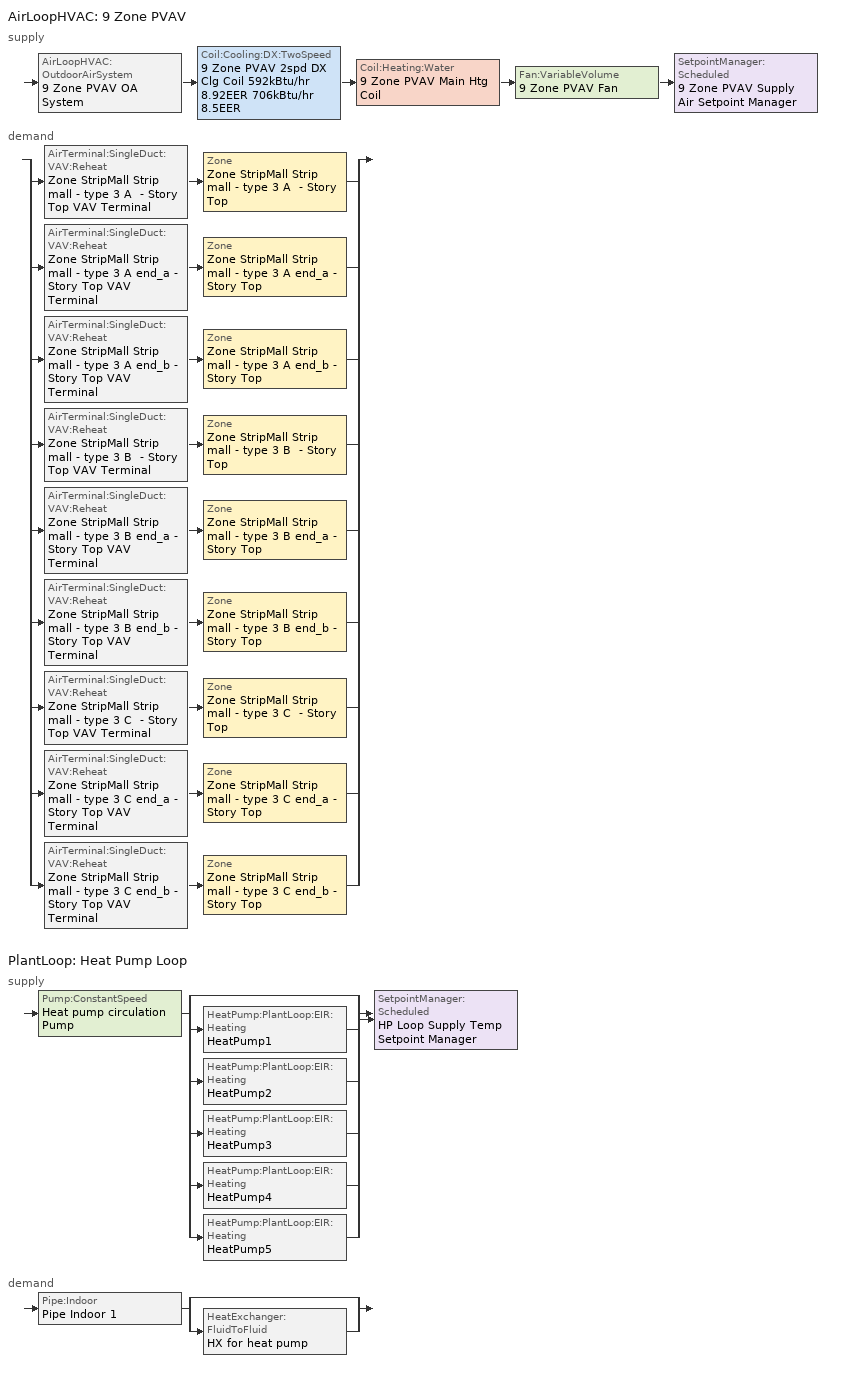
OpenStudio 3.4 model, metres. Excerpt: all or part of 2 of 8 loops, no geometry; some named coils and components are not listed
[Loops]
AirLoopHVAC '9 Zone PVAV'
 supply: AirLoopHVAC:OutdoorAirSystem '9 Zone PVAV OA System' > Coil:Cooling:DX:TwoSpeed '9 Zone PVAV 2spd DX Clg Coil 592kBtu/hr 8.92EER 706kBtu/hr 8.5EER' > Coil:Heating:Water '9 Zone PVAV Main Htg Coil' > Fan:VariableVolume '9 Zone PVAV Fan' > SetpointManager:Scheduled '9 Zone PVAV Supply Air Setpoint Manager'
 demand: split
  | AirTerminal:SingleDuct:VAV:Reheat 'Zone StripMall Strip mall - type 3 A  - Story Top VAV Terminal' > Zone 'Zone StripMall Strip mall - type 3 A  - Story Top'
  | AirTerminal:SingleDuct:VAV:Reheat 'Zone StripMall Strip mall - type 3 A end_a - Story Top VAV Terminal' > Zone 'Zone StripMall Strip mall - type 3 A end_a - Story Top'
  | AirTerminal:SingleDuct:VAV:Reheat 'Zone StripMall Strip mall - type 3 A end_b - Story Top VAV Terminal' > Zone 'Zone StripMall Strip mall - type 3 A end_b - Story Top'
  | AirTerminal:SingleDuct:VAV:Reheat 'Zone StripMall Strip mall - type 3 B  - Story Top VAV Terminal' > Zone 'Zone StripMall Strip mall - type 3 B  - Story Top'
  | AirTerminal:SingleDuct:VAV:Reheat 'Zone StripMall Strip mall - type 3 B end_a - Story Top VAV Terminal' > Zone 'Zone StripMall Strip mall - type 3 B end_a - Story Top'
  | AirTerminal:SingleDuct:VAV:Reheat 'Zone StripMall Strip mall - type 3 B end_b - Story Top VAV Terminal' > Zone 'Zone StripMall Strip mall - type 3 B end_b - Story Top'
  | AirTerminal:SingleDuct:VAV:Reheat 'Zone StripMall Strip mall - type 3 C  - Story Top VAV Terminal' > Zone 'Zone StripMall Strip mall - type 3 C  - Story Top'
  | AirTerminal:SingleDuct:VAV:Reheat 'Zone StripMall Strip mall - type 3 C end_a - Story Top VAV Terminal' > Zone 'Zone StripMall Strip mall - type 3 C end_a - Story Top'
  | AirTerminal:SingleDuct:VAV:Reheat 'Zone StripMall Strip mall - type 3 C end_b - Story Top VAV Terminal' > Zone 'Zone StripMall Strip mall - type 3 C end_b - Story Top'
PlantLoop 'Heat Pump Loop'
 supply: Pump:ConstantSpeed 'Heat pump circulation Pump' > split
  | bypass
  | HeatPump:PlantLoop:EIR:Heating 'HeatPump1'
  | HeatPump:PlantLoop:EIR:Heating 'HeatPump2'
  | HeatPump:PlantLoop:EIR:Heating 'HeatPump3'
  | HeatPump:PlantLoop:EIR:Heating 'HeatPump4'
  | HeatPump:PlantLoop:EIR:Heating 'HeatPump5'
  join > SetpointManager:Scheduled 'HP Loop Supply Temp Setpoint Manager'
 demand: Pipe:Indoor 'Pipe Indoor 1' > split
  | bypass
  | HeatExchanger:FluidToFluid 'HX for heat pump'
[Construction]
Copper pipe 0.75in type L with 0.5in fiberglass batt: Fiberglass batt 0.5in, Copper pipe 0.75in type L 3
[Material] Roughness=Smooth
Name | Thickness {m} | Conductivity {W/m-K} | Density {kg/m3} | Specific Heat {J/kg-K} | Thermal Absorptance | Solar Absorptance | Visible Absorptance
Copper pipe 0.75in type L 3 | 0.001143 | 386 | 8906.27 | 385.1856 | 0.9 | 0.7 | 0.7
Fiberglass batt 0.5in | 0.0127 | 0.0663448 | 11.2129 | 837.36
[Sizing:Zone] Zone Cooling Design Supply Air Temperature Input Method=SupplyAirTemperature; Zone Cooling Design Supply Air Temperature {C}=12.7778; Zone Cooling Design Supply Air Temperature Difference {deltaC}=11.11; Zone Heating Design Supply Air Temperature Input Method=SupplyAirTemperature; Zone Heating Design Supply Air Temperature {C}=50; Zone Heating Design Supply Air Temperature Difference {deltaC}=11.11; Zone Cooling Design Supply Air Humidity Ratio {kg-H2O/kg-air}=0.0085; Zone Heating Design Supply Air Humidity Ratio {kg-H2O/kg-air}=0.008; Cooling Design Air Flow Method=DesignDay; Heating Design Air Flow Method=DesignDay; Account for Dedicated Outdoor Air System=No; Dedicated Outdoor Air System Control Strategy=NeutralSupplyAir; Dedicated Outdoor Air Low Setpoint Temperature for Design {C}=autosize; Dedicated Outdoor Air High Setpoint Temperature for Design {C}=autosize; Design Minimum Zone Ventilation Efficiency=0.6
Zone StripMall Strip mall - type 3 A end_a - Story Top; Zone StripMall Strip mall - type 3 B end_a - Story Top; Zone StripMall Strip mall - type 3 C end_a - Story Top; Zone StripMall Strip mall - type 3 A  - Story Top; Zone StripMall Strip mall - type 3 B  - Story Top; Zone StripMall Strip mall - type 3 C  - Story Top; Zone StripMall Strip mall - type 3 A end_b - Story Top; Zone StripMall Strip mall - type 3 B end_b - Story Top; Zone StripMall Strip mall - type 3 C end_b - Story Top
[Zone equipment]
Zone StripMall Strip mall - type 3 A end_a - Story Top: Zone StripMall Strip mall - type 3 A end_a - Story Top VAV Terminal
Zone StripMall Strip mall - type 3 B end_a - Story Top: Zone StripMall Strip mall - type 3 B end_a - Story Top VAV Terminal
Zone StripMall Strip mall - type 3 C end_a - Story Top: Zone StripMall Strip mall - type 3 C end_a - Story Top VAV Terminal
Zone StripMall Strip mall - type 3 A  - Story Top: Zone StripMall Strip mall - type 3 A  - Story Top VAV Terminal
Zone StripMall Strip mall - type 3 B  - Story Top: Zone StripMall Strip mall - type 3 B  - Story Top VAV Terminal
Zone StripMall Strip mall - type 3 C  - Story Top: Zone StripMall Strip mall - type 3 C  - Story Top VAV Terminal
Zone StripMall Strip mall - type 3 A end_b - Story Top: Zone StripMall Strip mall - type 3 A end_b - Story Top VAV Terminal
Zone StripMall Strip mall - type 3 B end_b - Story Top: Zone StripMall Strip mall - type 3 B end_b - Story Top VAV Terminal
Zone StripMall Strip mall - type 3 C end_b - Story Top: Zone StripMall Strip mall - type 3 C end_b - Story Top VAV Terminal
[PlantLoop]
Heat Pump Loop: Glycol Concentration=0; Maximum Loop Temperature {C}=100; Minimum Loop Temperature {C}=10; Plant Loop Volume {m3}=Autocalculate; Load Distribution Scheme=SequentialLoad
[Sizing:Plant]
Heat Pump Loop: Loop Type=Heating; Design Loop Exit Temperature {C}=60; Loop Design Temperature Difference {deltaC}=11; Sizing Option=NonCoincident; Zone Timesteps in Averaging Window=1; Coincident Sizing Factor Mode=None
[SetpointManager:Scheduled] Control Variable=Temperature
Name | Schedule | Setpoint Node or NodeList
9 Zone PVAV Supply Air Setpoint Manager | Supply Air Temp - 55.0F | 9 Zone PVAV Supply Outlet Node
HP Loop Supply Temp Setpoint Manager | HP Loop Supply Temp Schedule
[Pipe:Indoor]
Pipe Indoor 1: Construction=Copper pipe 0.75in type L with 0.5in fiberglass batt; Environment Type=Schedule; Ambient Temperature Schedule=HP Pipe Ambient Schedule; Ambient Air Velocity Schedule=HP Piping Air Velocity Schedule; Pipe Inside Diameter {m}=0.05; Pipe Length {m}=100
[AirLoopHVAC]
9 Zone PVAV: Availability Schedule=9 Zone PVAV_constant_night_fan_schedule; Design Supply Air Flow Rate {m3/s}=11.8418; Design Return Air Flow Fraction of Supply Air Flow=1
[Sizing:System]
9 Zone PVAV: Type of Load to Size On=Sensible; Design Outdoor Air Flow Rate {m3/s}=11.8418; Central Heating Maximum System Air Flow Ratio=0.3; Preheat Design Temperature {C}=7.22222; Preheat Design Humidity Ratio {kg-H2O/kg-Air}=0.008; Precool Design Temperature {C}=12.7778; Precool Design Humidity Ratio {kg-H2O/kg-Air}=0.008; Central Cooling Design Supply Air Temperature {C}=12.7778; Central Heating Design Supply Air Temperature {C}=12.7778; Sizing Option=Coincident; 100% Outdoor Air in Cooling=No; 100% Outdoor Air in Heating=No; Central Cooling Design Supply Air Humidity Ratio {kg-H2O/kg-Air}=0.0085; Central Heating Design Supply Air Humidity Ratio {kg-H2O/kg-Air}=0.008; Cooling Design Air Flow Method=DesignDay; Heating Design Air Flow Method=DesignDay; System Outdoor Air Method=ZoneSum; Zone Maximum Outdoor Air Fraction=1; Cooling Supply Air Flow Rate Per Floor Area {m3/s-m2}=0.00996765; Cooling Fraction of Autosized Cooling Supply Air Flow Rate=1; Cooling Supply Air Flow Rate Per Unit Cooling Capacity {m3/s-W}=3.94755e-05; Heating Supply Air Flow Rate Per Floor Area {m3/s-m2}=0.00996765; Heating Fraction of Autosized Heating Supply Air Flow Rate=1; Heating Fraction of Autosized Cooling Supply Air Flow Rate=1; Heating Supply Air Flow Rate Per Unit Heating Capacity {m3/s-W}=3.15882e-05; Cooling Design Capacity Method=CoolingDesignCapacity; Cooling Design Capacity {W}=autosize; Cooling Design Capacity Per Floor Area {W/m2}=234.7; Fraction of Autosized Cooling Design Capacity=1; Heating Design Capacity Method=HeatingDesignCapacity; Heating Design Capacity {W}=autosize; Heating Design Capacity Per Floor Area {W/m2}=157; Fraction of Autosized Heating Design Capacity=1; Central Cooling Capacity Control Method=OnOff; Occupant Diversity=autosize
[Fan:VariableVolume]
9 Zone PVAV Fan: Availability Schedule=Always On Discrete; Fan Total Efficiency=0.6006; Pressure Rise {Pa}=1574.24; Maximum Flow Rate {m3/s}=11.8418; Fan Power Minimum Flow Rate Input Method=Fraction; Fan Power Minimum Flow Fraction=0.25; Fan Power Minimum Air Flow Rate {m3/s}=0; Motor Efficiency=0.924; Motor In Airstream Fraction=1; Fan Power Coefficient 1=0.189848; Fan Power Coefficient 2=0.31447; Fan Power Coefficient 3=0.495682; Fan Power Coefficient 4=0; Fan Power Coefficient 5=0
[Coil:Cooling:DX:TwoSpeed]
9 Zone PVAV 2spd DX Clg Coil 592kBtu/hr 8.92EER 706kBtu/hr 8.5EER: Availability Schedule=Always On Discrete; Rated High Speed Total Cooling Capacity {W}=217094; Rated High Speed Sensible Heat Ratio=0.800972; Rated High Speed COP {W/W}=2.96645; Rated High Speed Air Flow Rate {m3/s}=11.8418; Unit Internal Static Air Pressure {Pa}=773.3; Total Cooling Capacity Function of Temperature Curve=DOE Ref DX Clg Coil Cool-Cap-fT; Total Cooling Capacity Function of Flow Fraction Curve=DOE Ref DX Clg Coil Cool-CAP-fFlow; Energy Input Ratio Function of Temperature Curve=DOE Ref DX Clg Coil Cool-EIR-fT; Energy Input Ratio Function of Flow Fraction Curve=DOE Ref DX Clg Coil Cool-EIR-fFlow; Part Load Fraction Correlation Curve=DOE Ref DX Clg Coil Cool-PLF-fPLR; Rated Low Speed Total Cooling Capacity {W}=72357.4; Rated Low Speed Sensible Heat Ratio=0.800972; Rated Low Speed COP {W/W}=2.96645; Rated Low Speed Air Flow Rate {m3/s}=3.94687; Low Speed Total Cooling Capacity Function of Temperature Curve=DOE Ref DX Clg Coil Cool-Cap-fT; Low Speed Energy Input Ratio Function of Temperature Curve=DOE Ref DX Clg Coil Cool-EIR-fT; Condenser Type=AirCooled; Minimum Outdoor Dry-Bulb Temperature for Compressor Operation {C}=-25; High Speed Evaporative Condenser Effectiveness=0; High Speed Evaporative Condenser Air Flow Rate {m3/s}=Autosize; High Speed Evaporative Condenser Pump Rated Power Consumption {W}=Autosize; Low Speed Evaporative Condenser Effectiveness=0; Low Speed Evaporative Condenser Air Flow Rate {m3/s}=Autosize; Low Speed Evaporative Condenser Pump Rated Power Consumption {W}=Autosize; Basin Heater Capacity {W/K}=10; Basin Heater Setpoint Temperature {C}=2
[Controller:OutdoorAir]
Controller Outdoor Air 3: Minimum Outdoor Air Flow Rate {m3/s}=1.7698; Maximum Outdoor Air Flow Rate {m3/s}=11.8418; Economizer Control Type=DifferentialDryBulb; Economizer Control Action Type=ModulateFlow; Lockout Type=LockoutWithCompressor; Minimum Limit Type=FixedMinimum; Minimum Outdoor Air Schedule=9 Zone PVAV_night_ventcycle_schedule; Controller Mechanical Ventilation=9 Zone PVAV Ventilation Controller; High Humidity Control=No; Heat Recovery Bypass Control Type=BypassWhenWithinEconomizerLimits
[Controller:MechanicalVentilation]
9 Zone PVAV Ventilation Controller: Availability Schedule=Always On Discrete; System Outdoor Air Method=ZoneSum
[AirLoopHVAC:OutdoorAirSystem]
9 Zone PVAV OA System: Controller=Controller Outdoor Air 3
[AirTerminal:SingleDuct:VAV:Reheat] Availability Schedule=Always On Discrete; Zone Minimum Air Flow Input Method=Constant; Constant Minimum Air Flow Fraction=0.3; Fixed Minimum Air Flow Rate {m3/s}=0; Minimum Hot Water or Steam Flow Rate {m3/s}=0; Convergence Tolerance=0.001; Damper Heating Action=Normal; Maximum Flow Fraction During Reheat=0.3; Maximum Reheat Air Temperature {C}=50; Control For Outdoor Air=No
Name | Maximum Air Flow Rate {m3/s} | Reheat Coil | Maximum Hot Water or Steam Flow Rate {m3/s} | Maximum Flow per Zone Floor Area During Reheat {m3/s-m2}
Zone StripMall Strip mall - type 3 A  - Story Top VAV Terminal | 2.49417 | Zone StripMall Strip mall - type 3 A  - Story Top Reheat Coil | 0.000485613 | 0.00419111
Zone StripMall Strip mall - type 3 A end_a - Story Top VAV Terminal | 0.51365 | Zone StripMall Strip mall - type 3 A end_a - Story Top Reheat Coil | 0.000113856 | 0.00737185
Zone StripMall Strip mall - type 3 A end_b - Story Top VAV Terminal | 0.439029 | Zone StripMall Strip mall - type 3 A end_b - Story Top Reheat Coil | 0.000111575 | 0.00630089
Zone StripMall Strip mall - type 3 B  - Story Top VAV Terminal | 3.44056 | Zone StripMall Strip mall - type 3 B  - Story Top Reheat Coil | 0.00023662 | 0.00176776
Zone StripMall Strip mall - type 3 B end_a - Story Top VAV Terminal | 1.2344 | Zone StripMall Strip mall - type 3 B end_a - Story Top Reheat Coil | 0.000201312 | 0.00541697
Zone StripMall Strip mall - type 3 B end_b - Story Top VAV Terminal | 1.18904 | Zone StripMall Strip mall - type 3 B end_b - Story Top Reheat Coil | 0.000200915 | 0.00521789
Zone StripMall Strip mall - type 3 C  - Story Top VAV Terminal | 3.46632 | Zone StripMall Strip mall - type 3 C  - Story Top Reheat Coil | 0.000536334 | 0.00582469
Zone StripMall Strip mall - type 3 C end_a - Story Top VAV Terminal | 0.530738 | Zone StripMall Strip mall - type 3 C end_a - Story Top Reheat Coil | 0.000115197 | 0.00761709
Zone StripMall Strip mall - type 3 C end_b - Story Top VAV Terminal | 0.608905 | Zone StripMall Strip mall - type 3 C end_b - Story Top Reheat Coil | 0.00011943 | 0.00873893
[Pump:ConstantSpeed]
Heat pump circulation Pump: Rated Flow Rate {m3/s}=autosize; Rated Pump Head {Pa}=179352; Rated Power Consumption {W}=autosize; Motor Efficiency=0.9; Fraction of Motor Inefficiencies to Fluid Stream=0; Pump Control Type=Intermittent; Design Power Sizing Method=PowerPerFlowPerPressure; Design Electric Power per Unit Flow Rate {W/(m3/s)}=348701.1; Design Shaft Power per Unit Flow Rate per Unit Head {W-s/m3-Pa}=1.28205
[HeatPump:PlantLoop:EIR:Heating] Condenser Type=AirSource; Load Side Reference Flow Rate {m3/s}=Autosize; Source Side Reference Flow Rate {m3/s}=Autosize; Reference Capacity {W}=40000; Reference Coefficient of Performance {W/W}=2.253; Sizing Factor=1
Name | Capacity Modifier Function of Temperature Curve | Electric Input to Output Ratio Modifier Function of Temperature Curve | Electric Input to Output Ratio Modifier Function of Part Load Ratio Curve
HeatPump1 | HPWH-Cap-fT | HPWH-EIR-fT | HPWH-EIR-PLR
HeatPump2 | HPWH-Cap-fT 1 | HPWH-EIR-fT 1 | HPWH-EIR-PLR 1
HeatPump3 | HPWH-Cap-fT 2 | HPWH-EIR-fT 2 | HPWH-EIR-PLR 2
HeatPump4 | HPWH-Cap-fT 3 | HPWH-EIR-fT 3 | HPWH-EIR-PLR 3
HeatPump5 | HPWH-Cap-fT 4 | HPWH-EIR-fT 4 | HPWH-EIR-PLR 4
[Schedule:Ruleset]
Name | Default Day Schedule
Supply Air Temp - 55.0F | Supply Air Temp - 55.0F Default
HP Pipe Ambient Schedule | HP Pipe Ambient Schedule Default
HP Piping Air Velocity Schedule | HP Piping Air Velocity Default - 0.67mph
[Schedule:Day]
Supply Air Temp - 55.0F Default; autogen Supply Air Temp - 55.0F 0_day_sch; autogen Supply Air Temp - 55.0F 1_day_sch: Yes, 24, 0, 12.7778
HP Pipe Ambient Schedule Default: 24, 0, 21.1111
HP Piping Air Velocity Default - 0.67mph: 24, 0, 0.3
[Schedule:Rule] Schedule Ruleset=Supply Air Temp - 55.0F; Apply Sunday=Yes; Apply Monday=Yes; Apply Tuesday=Yes; Apply Wednesday=Yes; Apply Thursday=Yes; Apply Friday=Yes; Apply Saturday=Yes; Date Specification Type=SpecificDates; Specific Month 1=1; Specific Month 2=1; Specific Month 3=1; Specific Month 4=1; Specific Month 5=1; Specific Month 6=2; Specific Month 7=2; Specific Month 8=2; Specific Month 9=2; Specific Month 10=3; Specific Month 11=3; Specific Month 12=3; Specific Month 13=3; Specific Month 14=4; Specific Month 15=4; Specific Month 16=4; Specific Month 17=4; Specific Month 18=5; Specific Month 19=5; Specific Month 20=5; Specific Month 21=5; Specific Month 22=5; Specific Month 23=6; Specific Month 24=6; Specific Month 25=6; Specific Month 26=6; Specific Month 27=7; Specific Month 28=7; Specific Month 29=7; Specific Month 30=7; Specific Month 32=8; Specific Month 33=8; Specific Month 34=8; Specific Month 35=8; Specific Month 36=9; Specific Month 37=9; Specific Month 38=9; Specific Month 39=9; Specific Month 40=10; Specific Month 41=10; Specific Month 42=10; Specific Month 43=10; Specific Month 44=10; Specific Month 45=11; Specific Month 46=11; Specific Month 47=11; Specific Month 48=11; Specific Month 49=12; Specific Month 50=12; Specific Month 51=12; Specific Month 52=12
Name | Rule Order | Day Schedule | Specific Day 1 | Specific Day 2 | Specific Day 3 | Specific Day 4 | Specific Day 5 | Specific Day 6 | Specific Day 7 | Specific Day 8 | Specific Day 9 | Specific Day 10 | Specific Day 11 | Specific Day 12 | Specific Day 13 | Specific Day 14 | Specific Day 15 | Specific Day 16 | Specific Day 17 | Specific Day 18 | Specific Day 19 | Specific Day 20 | Specific Day 21 | Specific Day 22 | Specific Day 23 | Specific Day 24 | Specific Day 25 | Specific Day 26 | Specific Day 27 | Specific Day 28 | Specific Day 29 | Specific Day 30 | Specific Month 31 | Specific Day 31 | Specific Day 32 | Specific Day 33 | Specific Day 34 | Specific Day 35 | Specific Day 36 | Specific Day 37 | Specific Day 38 | Specific Day 39 | Specific Day 40 | Specific Day 41 | Specific Day 42 | Specific Day 43 | Specific Day 44 | Specific Day 45 | Specific Day 46 | Specific Day 47 | Specific Day 48 | Specific Day 49 | Specific Day 50 | Specific Day 51 | Specific Day 52
autogen Supply Air Temp - 55.0F 0 | 0 | autogen Supply Air Temp - 55.0F 0_day_sch | 2 | 9 | 16 | 23 | 30 | 6 | 13 | 20 | 27 | 6 | 13 | 20 | 27 | 3 | 10 | 17 | 24 | 1 | 8 | 15 | 22 | 29 | 5 | 12 | 19 | 26 | 3 | 10 | 17 | 24 | 7 | 31 | 7 | 14 | 21 | 28 | 4 | 11 | 18 | 25 | 2 | 9 | 16 | 23 | 30 | 6 | 13 | 20 | 27 | 4 | 11 | 18 | 25
autogen Supply Air Temp - 55.0F 1 | 1 | autogen Supply Air Temp - 55.0F 1_day_sch | 3 | 10 | 17 | 24 | 31 | 7 | 14 | 21 | 28 | 7 | 14 | 21 | 28 | 4 | 11 | 18 | 25 | 2 | 9 | 16 | 23 | 30 | 6 | 13 | 20 | 27 | 4 | 11 | 18 | 25 | 8 | 1 | 8 | 15 | 22 | 29 | 5 | 12 | 19 | 26 | 3 | 10 | 17 | 24 | 31 | 7 | 14 | 21 | 28 | 5 | 12 | 19 | 26
[Schedule:Constant]
Name | Value
Always On Discrete; 9 Zone PVAV_night_ventcycle_schedule; 9 Zone PVAV_constant_night_fan_schedule | 1
HP Loop Supply Temp Schedule | 60
[Curve:Biquadratic] Maximum Value of x=100; Maximum Value of y=100
Name | Coefficient1 Constant | Coefficient2 x | Coefficient3 x**2 | Coefficient4 y | Coefficient5 y**2 | Coefficient6 x*y | Minimum Value of x | Minimum Value of y | Minimum Curve Output | Maximum Curve Output | Input Unit Type for X | Input Unit Type for Y
DOE Ref DX Clg Coil Cool-Cap-fT | 0.971212 | -0.0152755 | 0.00144345 | -0.00039321 | -6.8364e-06 | -0.000290596 | -100 | -100
DOE Ref DX Clg Coil Cool-EIR-fT | 0.286871 | 0.0239022 | -0.000810648 | 0.0134585 | 0.000338936 | -0.000487004 | -100 | -100
HPWH-Cap-fT; HPWH-Cap-fT 1; HPWH-Cap-fT 2; HPWH-Cap-fT 3; HPWH-Cap-fT 4 | 0.883027 | -0.00165131 | 1.44e-05 | 0.0183338 | 3.63958e-05 | -2.0405e-05 | -40 | -40 | 0.05 | 10 | Temperature | Temperature
HPWH-EIR-fT; HPWH-EIR-fT 1; HPWH-EIR-fT 2; HPWH-EIR-fT 3; HPWH-EIR-fT 4 | 0.841776 | 0.00648504 | -8.68e-06 | -0.0273677 | 0.000187536 | 0.000108196 | -40 | -40 | 0.05 | 10 | Temperature | Temperature
[Curve:Cubic] Coefficient1 Constant=1; Coefficient2 x=0; Coefficient3 x**2=0; Coefficient4 x**3=0; Minimum Value of x=-100; Maximum Value of x=100
DOE Ref DX Clg Coil Cool-CAP-fFlow; DOE Ref DX Clg Coil Cool-EIR-fFlow
[Curve:Quadratic] Minimum Value of x=0; Maximum Value of x=1
Name | Coefficient1 Constant | Coefficient2 x | Coefficient3 x**2
DOE Ref DX Clg Coil Cool-PLF-fPLR | 0.909496 | 0.0986477 | -0.00819488
HPWH-EIR-PLR; HPWH-EIR-PLR 1; HPWH-EIR-PLR 2; HPWH-EIR-PLR 3; HPWH-EIR-PLR 4 | 0.114437 | 0.545933 | 0.342299
